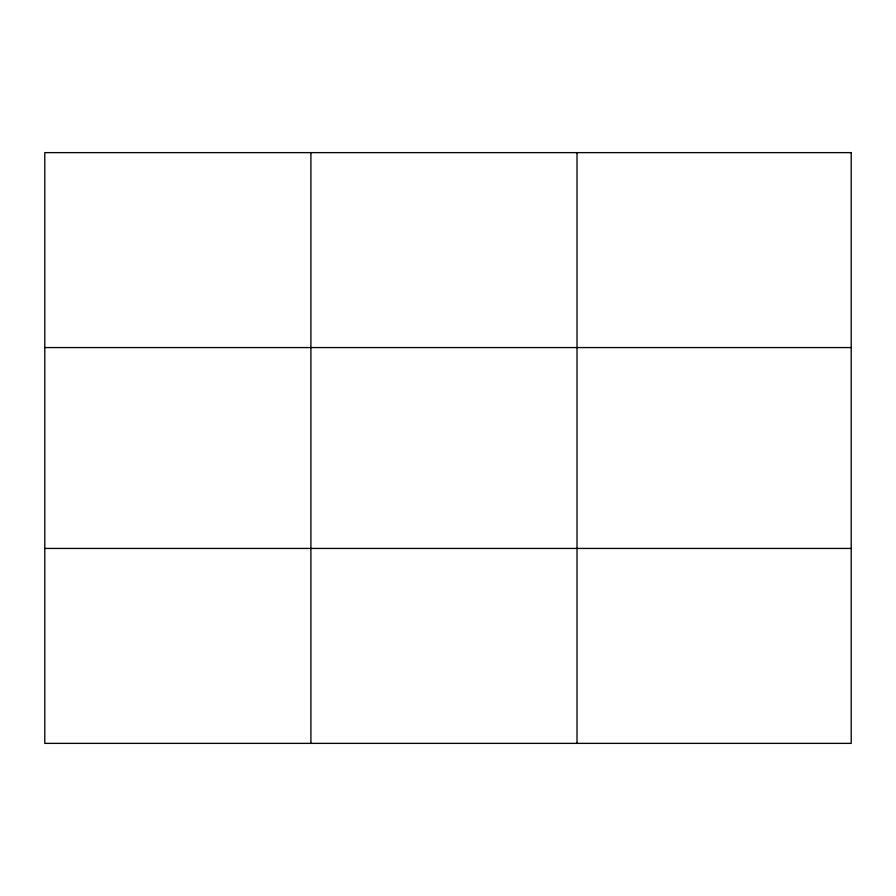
<?xml version="1.0" encoding="UTF-8"?>
<svg xmlns="http://www.w3.org/2000/svg" width="896" height="896" viewBox="0 0 896 896"><rect width="100%" height="100%" fill="white"/><g stroke="black" fill="none" stroke-linecap="round" stroke-linejoin="round"><path stroke-width="1.34" d="M310.912 743.378L310.912 152.622M577.024 743.378L577.024 152.622M44.8 347.57L851.2 347.57M44.8 548.43L851.2 548.43M851.2 152.622L851.2 743.378L44.8 743.378L44.8 152.622L851.2 152.622"/></g></svg>
